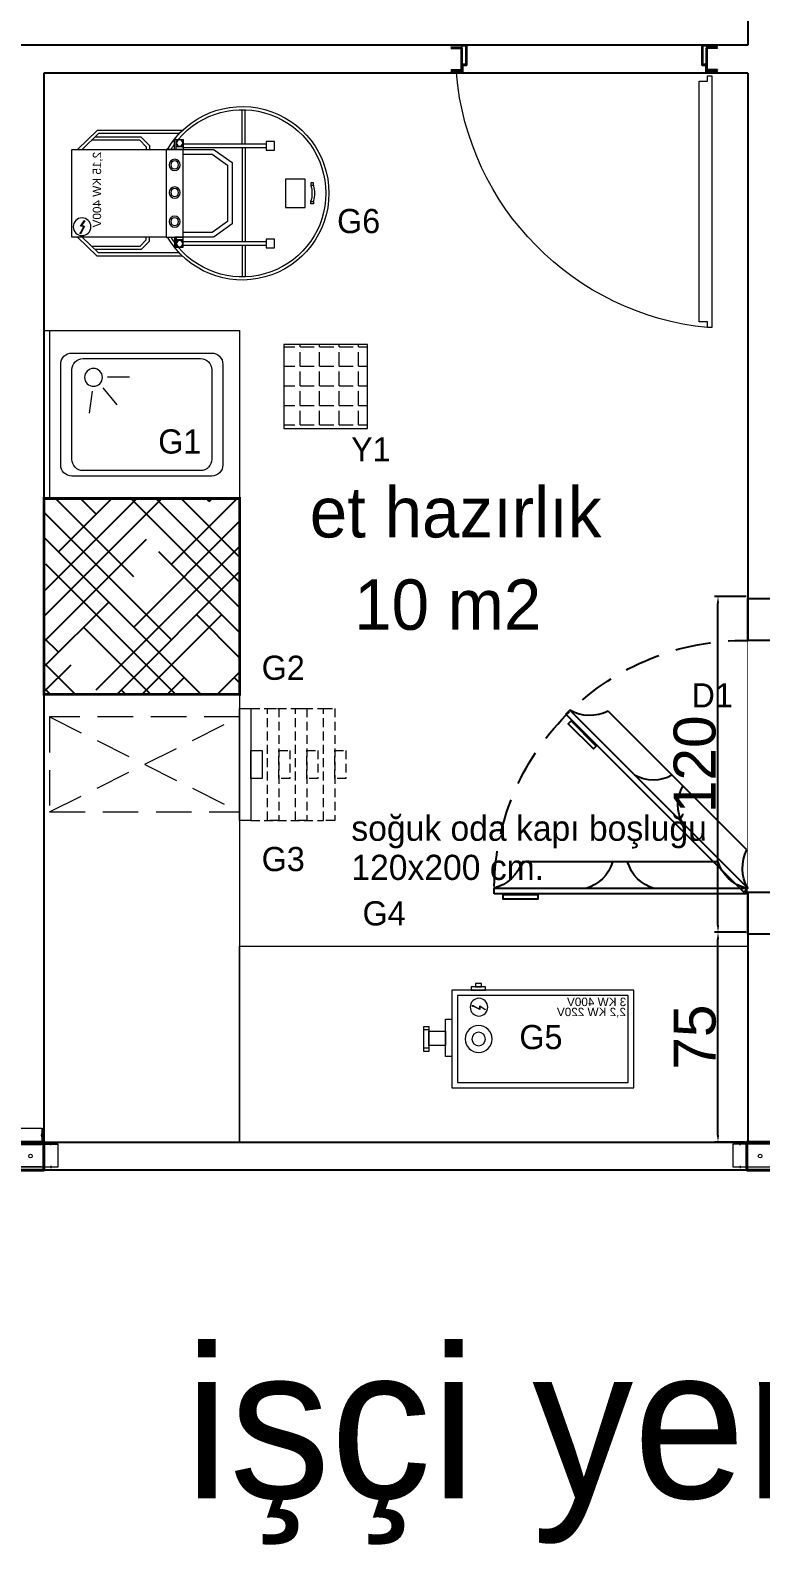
# Model space of a CAD drawing. Header units: millimetres. Extents: x 65390 to 71510, y 46362 to 50796.
# Drawn here: x 69476 to 69737, y 48214 to 48755 of the extents above; entities that cross this region are included whole.
import ezdxf
from ezdxf.enums import TextEntityAlignment as Align

# ---------------------------------------------------------------- set-up
doc = ezdxf.new("R2010")
doc.units = ezdxf.units.MM
doc.set_wipeout_variables(frame=1)
doc.linetypes.add('DASHED', pattern=[19.05, 12.7, -6.35])
doc.linetypes.add('HIDDEN2', pattern=[4.7625, 3.175, -1.5875])
for name, color, linetype in [('BİRLEŞİM ELEMANLARI', 4, 'Continuous'), ('DIŞ PANEL', 21, 'Continuous'), ('Kıtc-002 Çizgi', 7, 'Continuous'), ('Kıtc-014 Elk Tes İşaretler', 1, 'Continuous'), ('Kıtc-034 Soğuk Oda', 1, 'Continuous'), ('ODP', 110, 'Continuous'), ('set altı dolap', 92, 'Continuous')]:
    doc.layers.add(name, color=color, linetype=linetype)
for name, color, linetype, lineweight in [('IC KAPILI 1050', 140, 'Continuous', 0), ('MIM_Sel_Tezgah', 251, 'Continuous', 9), ('MIM_Sktürk', 251, 'Continuous', 9), ('WALL INTERNAL', 7, 'Continuous', 50)]:
    doc.layers.add(name, color=color, linetype=linetype, lineweight=lineweight)
doc.styles.get("Standard").update_dxf_attribs({"font": 'arial.ttf'})
doc.styles.add('TAKSİM', font='GOTHIC.TTF', dxfattribs={"height": 20})
doc.dimstyles.new('ISO-25', dxfattribs={"dimtxt": 15, "dimasz": 2.5, "dimexe": 1.25, "dimexo": 0.625, "dimtad": 1, "dimtxsty": 'Standard', "dimcen": 2.5, "dimadec": 0, "dimazin": 0, "dimtfac": 1, "dimtmove": 0, "dimatfit": 3, "dimfxl": 1, "dimarcsym": 0})

# ---------------------------------------------------------------- blocks, each defined once
blk = doc.blocks.new('DIŞ ÜÇLÜ KEP 80-80')
at = {"lineweight": 40, "elevation": 1364.1}
blk.add_lwpolyline([(48, 62), (48, -38), (-48, -38), (-48, 62)], close=True, dxfattribs=at)
at = {"layer": 'BİRLEŞİM ELEMANLARI', "color": 6, "lineweight": 20}
for p, q in [((-73, 47, 1364.1), (-73, 55, 1364.1)), ((73, 47, 1364.1), (73, 55, 1364.1)), ((-38.8, 50, 1364.1), (-98, 50, 1364.1)), ((-79.5, 50, 1364.1), (-79.5, 52, 1364.1)), ((-66.5, 50, 1364.1), (-66.5, 52, 1364.1)), ((-38.8, 50, 1364.1), (98, 50, 1364.1)), ((66.5, 50, 1364.1), (66.5, 52, 1364.1)), ((79.5, 50, 1364.1), (79.5, 52, 1364.1)), ((-98, -30, 1364.1), (-38.8, -30, 1364.1)), ((-79.5, -30, 1364.1), (-79.5, -32, 1364.1)), ((-73, -27, 1364.1), (-73, -35, 1364.1)), ((-66.5, -30, 1364.1), (-66.5, -32, 1364.1)), ((-40, -88, 1364.1), (-40, -32, 1364.1)), ((98, -30, 1364.1), (-38.8, -30, 1364.1)), ((40, -88, 1364.1), (40, -32, 1364.1)), ((66.5, -30, 1364.1), (66.5, -32, 1364.1)), ((73, -27, 1364.1), (73, -35, 1364.1)), ((79.5, -30, 1364.1), (79.5, -32, 1364.1)), ((-37, -63, 1364.1), (-45, -63, 1364.1)), ((-40, -56.5, 1364.1), (-42, -56.5, 1364.1)), ((-40, -69.5, 1364.1), (-42, -69.5, 1364.1)), ((-40, -57, 1364.1), (-40, -69, 1364.1)), ((37, -63, 1364.1), (45, -63, 1364.1)), ((40, -56.5, 1364.1), (42, -56.5, 1364.1)), ((40, -57, 1364.1), (40, -69, 1364.1)), ((40, -69.5, 1364.1), (42, -69.5, 1364.1))]:
    blk.add_line(p, q, dxfattribs=at)
at = {"layer": 'BİRLEŞİM ELEMANLARI', "color": 6, "lineweight": 20, "elevation": 1364.1}
for points in [[(-98, -32), (-98, 52)], [(-98, 52), (98, 52), (98, -32), (-98, -32)]]:
    blk.add_lwpolyline(points, dxfattribs=at)
blk.add_lwpolyline([(-42, -32), (42, -32), (42, -88), (-42, -88)], close=True, dxfattribs=at)
at = {"layer": 'BİRLEŞİM ELEMANLARI', "color": 6, "lineweight": 20}
blk.add_circle((0, 12, 1364.1), 6.5, dxfattribs=at)
blk = doc.blocks.new('DIŞ İKİLİ KEP 80-80')
at = {"lineweight": 40}
blk.add_lwpolyline([(47.5, 62), (47.5, -38), (-48.5, -38), (-48.5, 62)], close=True, dxfattribs=at)
at = {"layer": 'BİRLEŞİM ELEMANLARI', "color": 6, "lineweight": 20}
for p, q in [((-73, 47), (-73, 55)), ((72, 47), (72, 55)), ((97, 50), (-98, 50)), ((-79.5, 50), (-79.5, 52)), ((-66.5, 50), (-66.5, 52)), ((65.5, 50), (65.5, 52)), ((78.5, 50), (78.5, 52)), ((-98, -30), (97, -30)), ((-79.5, -30), (-79.5, -32)), ((-73, -27), (-73, -35)), ((-66.5, -30), (-66.5, -32)), ((65.5, -30), (65.5, -32)), ((72, -27), (72, -35)), ((78.5, -30), (78.5, -32))]:
    blk.add_line(p, q, dxfattribs=at)
for points in [[(-98, -32), (-98, 52)], [(-98, 52), (97, 52), (97, -32), (-98, -32)]]:
    blk.add_lwpolyline(points, dxfattribs=at)
blk.add_circle((0, 12), 6.5, dxfattribs=at)
blk = doc.blocks.new('DIŞ-DOLU-2514-G-B-(80)')
at = {"layer": 'DIŞ PANEL'}
blk.add_lwpolyline([(0, 100), (2514, 100), (2514, 0), (0, 0)], close=True, dxfattribs=at)
blk = doc.blocks.new('A$C60E3056A')
at = {"layer": 'Kıtc-034 Soğuk Oda', "color": 3}
blk.add_line((13.32, 80.05), (13.32, 9.95), dxfattribs=at)
for points in [[(1.83, 0), (3.83, 0), (3.83, 90), (1.83, 90)], [(1.44, 3.03), (0, 3.03), (0, 15.75), (1.44, 15.75)]]:
    blk.add_lwpolyline(points, close=True, dxfattribs=at)
for centre, radius, start, end in [((17.93, 93.95), 14.65, 195.6381, 251.6489), ((17.17, 61.16), 14, 196.3254, 253.6365), ((17.17, 28.84), 14, 106.3635, 163.6746), ((17.93, -3.95), 14.65, 108.3511, 164.3619)]:
    blk.add_arc(centre, radius, start, end, dxfattribs=at)
blk = doc.blocks.new('A$C4A7C2E03')
at = {"layer": 'Kıtc-034 Soğuk Oda', "color": 254}
blk.add_line((80.05, 0), (9.95, 0), dxfattribs=at)
for points in [[(0, 11.49), (0, 9.49), (90, 9.49), (90, 11.49)], [(3.03, 11.89), (3.03, 13.32), (15.75, 13.32), (15.75, 11.89)]]:
    blk.add_lwpolyline(points, close=True, dxfattribs=at)
for centre, radius, start, end in [((-3.95, -4.61), 14.65, 18.3511, 74.3619), ((28.84, -3.84), 14, 16.3635, 73.6746), ((61.16, -3.84), 14, 106.3254, 163.6365), ((93.95, -4.61), 14.65, 105.6381, 161.6489)]:
    blk.add_arc(centre, radius, start, end, dxfattribs=at)
blk = doc.blocks.new('A$C65962AFD')
at = {"color": 3}
blk.add_wipeout([(90.69, 105), (90.69, 15), (100.69, 15), (100.69, 105)], dxfattribs=at).dxf.layer = 'Kıtc-034 Soğuk Oda'
at = {"layer": 'Kıtc-002 Çizgi', "color": 254, "linetype": 'DASHED'}
blk.add_arc((89.46, 104.46), 89.47, 180.9342, 270.7837, dxfattribs=at)
at = {"layer": 'Kıtc-034 Soğuk Oda'}
for points in [[(100.69, 105), (100.69, 120), (90.69, 120), (90.69, 105)], [(100.69, 0), (100.69, 15), (90.69, 15), (90.69, 0)]]:
    blk.add_lwpolyline(points, close=True, dxfattribs=at)
at = {"layer": 'Kıtc-002 Çizgi'}
blk.add_blockref('A$C4A7C2E03', (0, 94.09), dxfattribs=at)
at = {"layer": 'Kıtc-002 Çizgi', "rotation": 315}
blk.add_blockref('A$C60E3056A', (24.34, 42.65), dxfattribs=at)
blk = doc.blocks.new('A$C45FF6976')
at = {"color": 7}
for p, q in [((91.66, 91.55), (92.46, 91.55)), ((101.26, 91.55), (100.46, 91.55)), ((91.66, 4.05, 0), (92.46, 4.05, 0)), ((101.26, 4.05, 0), (100.46, 4.05, 0))]:
    blk.add_line(p, q, dxfattribs=at)
at = {"layer": 'IC KAPILI 1050', "color": 2}
for p, q in [((90.51, 93.4), (0.48, 93.4)), ((0.48, 93.4), (0.48, 91.9)), ((0.48, 91.9), (2.48, 91.9)), ((2.48, 91.9), (2.48, 88.9)), ((2.48, 88.9), (88.51, 88.9))]:
    blk.add_line(p, q, dxfattribs=at)
at = {"layer": 'IC KAPILI 1050'}
for p, q in [((90.51, 91.9), (90.51, 93.4)), ((88.51, 88.9), (88.51, 91.9)), ((88.51, 91.9), (90.51, 91.9))]:
    blk.add_line(p, q, dxfattribs=at)
at = {"layer": 'IC KAPILI 1050', "color": 2}
blk.add_arc((100.05, 101.74, 0), 100.05, 185.6429, 265.1027, dxfattribs=at)
at = {"layer": 'ODP', "color": 3}
for p, q in [((92.46, 95.4), (92.46, 91.55, -4)), ((92.46, 91.55), (92.46, 95.4)), ((92.61, 95.4, -4), (92.46, 95.4)), ((92.61, 95.4), (92.61, 91.7)), ((100.31, 95.4, -4), (100.46, 95.4)), ((100.31, 95.4), (100.31, 91.7)), ((100.46, 95.4), (100.46, 91.55, -4)), ((92.46, 91.55), (100.46, 91.55, -4)), ((100.46, 91.55, -4), (92.46, 91.55)), ((92.61, 91.7), (100.31, 91.7)), ((92.46, 4.05, 0), (92.46, 0.2, 0)), ((92.46, 0.2, 0), (92.46, 4.05, -4)), ((92.46, 4.05, 0), (100.46, 4.05, -4)), ((100.46, 4.05, -4), (92.46, 4.05, 0)), ((92.61, 0.2, -4), (92.46, 0.2, 0)), ((92.61, 3.9, 0), (100.31, 3.9, 0)), ((92.61, 0.2, 0), (92.61, 3.9, 0)), ((100.31, 0.2, 0), (100.31, 3.9, 0)), ((100.31, 0.2, -4), (100.46, 0.2, 0)), ((100.46, 0.2, 0), (100.46, 4.05, -4))]:
    blk.add_line(p, q, dxfattribs=at)
at = {"layer": 'ODP', "color": 3, "lineweight": 30}
for p, q in [((91.51, 0, 0), (91.66, 0, 0)), ((101.41, 0, 0), (101.26, 0, 0))]:
    blk.add_line(p, q, dxfattribs=at)
for points in [[(91.51, 95.6), (91.51, 91.4), (94.31, 91.4), (94.31, 89.9), (101.41, 89.9), (101.41, 95.6)], [(101.26, 95.6), (101.26, 90.05), (94.46, 90.05), (94.46, 91.55), (91.66, 91.55), (91.66, 95.6)]]:
    blk.add_lwpolyline(points, dxfattribs=at)
at = {"layer": 'ODP', "color": 3, "lineweight": 30, "elevation": 0}
for points in [[(91.51, 0), (91.51, 4.2), (94.31, 4.2), (94.31, 5.7), (101.41, 5.7), (101.41, 0)], [(101.26, 0), (101.26, 5.55), (94.46, 5.55), (94.46, 4.05), (91.66, 4.05), (91.66, 0)]]:
    blk.add_lwpolyline(points, dxfattribs=at)
blk = doc.blocks.new('A$C16284146')
at = {"layer": 'MIM_Sktürk'}
for p, q in [((20.43, 48.95), (26.53, 43.94)), ((21.66, 52.76), (29.47, 53.87)), ((16.52, 47.29), (16.52, 39.4))]:
    blk.add_line(p, q, dxfattribs=at)
for points in [[(0, 0), (60, 0), (60, 70), (0, 70)], [(0, 68), (60, 68), (60, 70), (0, 70)]]:
    blk.add_lwpolyline(points, close=True, dxfattribs=at)
for points in [[(12, 6), (48, 6, 0.414214), (52, 10), (52, 60, 0.414214), (48, 64), (12, 64, 0.414214), (8, 60), (8, 10, 0.414214)], [(14, 10), (46, 10, 0.414214), (50, 14), (50, 56, 0.414214), (46, 60), (14, 60, 0.414214), (10, 56), (10, 14, 0.414214)]]:
    blk.add_lwpolyline(points, format="xyb", close=True, dxfattribs=at)
blk.add_circle((16.71, 52.26), 3.19, dxfattribs=at)
blk = doc.blocks.new('A$C29431E44')
at = {"layer": 'Kıtc-014 Elk Tes İşaretler', "linetype": 'Continuous', "lineweight": 0}
for p, q in [((2.9, 3.66), (0.96, 2.3)), ((0.96, 2.3), (1, 2.21)), ((1, 2.21), (2.81, 3.48)), ((2.81, 3.48), (2.9, 2.31)), ((3, 2.49), (2.9, 3.66)), ((2.9, 2.31), (5.24, 3.52)), ((5.18, 3.62), (3, 2.49)), ((5.66, 3.81), (5.09, 3.77)), ((5.09, 3.77), (5.17, 3.64)), ((5.17, 3.64), (5.34, 3.36)), ((5.24, 3.52), (5.19, 3.62)), ((5.34, 3.36), (5.66, 3.81))]:
    blk.add_line(p, q, dxfattribs=at)
blk.add_circle((3.16, 3.16), 3.16, dxfattribs=at)
blk = doc.blocks.new('A$C4F103F4E')
at = {"layer": 'MIM_Sktürk'}
for p, q in [((10.86, 67.1), (10.86, 83.65)), ((11.96, 67.56), (11.96, 84.79)), ((49.9, 67.56), (49.9, 84.79)), ((51, 67.1), (51, 83.65)), ((13.85, 64.1), (10.86, 67.1)), ((14.31, 65.21), (11.96, 67.56)), ((14.31, 65.21), (15.25, 65.21)), ((47.55, 65.21), (46.61, 65.21)), ((47.55, 65.21), (49.9, 67.56)), ((48.01, 64.1), (51, 67.1)), ((13.85, 64.1), (15.25, 64.1)), ((48.01, 64.1), (46.61, 64.1)), ((14.24, 54.53), (14.24, 52)), ((15.25, 58.12), (15.25, 52)), ((14.7, 30.9), (48.17, 30.9)), ((14.7, 29.8), (48.17, 29.8)), ((49.59, 30.9), (60.82, 30.9)), ((49.59, 29.8), (60.8, 29.8)), ((27.99, 6.35), (28.29, 6.31)), ((27.99, 5.46), (28.29, 5.42)), ((33.87, 6.35), (33.57, 6.31)), ((33.87, 5.46), (33.57, 5.42))]:
    blk.add_line(p, q, dxfattribs=at)
for points in [[(8.48, 52.28), (8.48, 82.8), (15.25, 89.77)], [(9.59, 53.39), (9.59, 82.35), (15.25, 88.18)], [(53.38, 52.28), (53.38, 82.8), (46.61, 89.77)], [(52.27, 53.39), (52.27, 82.35), (46.61, 88.18)], [(15.25, 52), (15.25, 41.33), (15.39, 40.92), (19.97, 34.53), (20.42, 34.51), (41.44, 34.51), (41.89, 34.53), (46.47, 40.92), (46.61, 41.33), (46.61, 52)], [(16.91, 52), (16.91, 41.64), (20.84, 36.17), (41.02, 36.17), (44.95, 41.64), (44.95, 52)]]:
    blk.add_lwpolyline(points, dxfattribs=at)
for points in [[(15.25, 58.12), (46.61, 58.12), (46.61, 91.9), (15.25, 91.9)], [(11.71, 55.19), (15.25, 55.19), (15.25, 54.53), (11.71, 54.53)], [(14.24, 54.53), (11.71, 54.53), (11.71, 52), (14.24, 52)], [(15.25, 54.53), (14.24, 54.53), (14.24, 52), (15.25, 52)], [(15.25, 58.12), (46.61, 58.12), (46.61, 52), (15.25, 52)], [(46.61, 55.16), (50.15, 55.16), (50.15, 54.51), (46.61, 54.51)], [(47.62, 51.98), (46.61, 51.98), (46.61, 54.51), (47.62, 54.51)], [(47.62, 54.51), (50.15, 54.51), (50.15, 51.98), (47.62, 51.98)], [(13.28, 22.38), (14.7, 22.38), (14.7, 52), (13.28, 52)], [(48.17, 22.35), (49.59, 22.35), (49.59, 51.98), (48.17, 51.98)], [(12.47, 22.38), (15.51, 22.38), (15.51, 19.34), (12.47, 19.34)], [(47.37, 22.35), (50.4, 22.35), (50.4, 19.32), (47.37, 19.32)], [(25.87, 15.48), (35.99, 15.48), (35.99, 8.4), (25.87, 8.4)], [(27.19, 6.35), (27.99, 6.35), (27.99, 5.46), (27.19, 5.46)], [(34.67, 6.35), (33.87, 6.35), (33.87, 5.46), (34.67, 5.46)]]:
    blk.add_lwpolyline(points, close=True, dxfattribs=at)
for centre, radius in [((12.94, 53.29), 1.11), ((20.79, 55.06), 2.01), ((20.79, 55.06), 1.41), ((30.67, 55.06), 2.01), ((30.67, 55.06), 1.41), ((41.07, 55.06), 2.01), ((41.07, 55.06), 1.41), ((48.92, 53.29), 1.11)]:
    blk.add_circle(centre, radius, dxfattribs=at)
for centre, radius, start, end in [((30.93, 30.9), 31, 120.3785, 59.6215), ((30.93, 30.9), 29.89, 121.6305, 125.664), ((30.93, 30.9), 29.89, 54.2494, 58.3695), ((30.93, 30.9), 29.89, 130.0055, 49.9945), ((30.93, 15.88), 9.93, 254.5778, 285.4222), ((30.93, 14.99), 9.93, 254.5778, 285.4222)]:
    blk.add_arc(centre, radius, start, end, dxfattribs=at)
for points, knots in [([(1.36, 30.9), (1.28, 30.9), (1.17, 30.9), (1.07, 30.9), (1.04, 30.9)], [0, 0, 0, 0, 0.1306613, 0.1926211, 0.1926211, 0.1926211, 0.1926211]), ([(1.36, 30.9), (1.28, 30.9), (1.17, 30.9), (1.07, 30.9), (1.04, 30.9)], [0, 0, 0, 0, 0.1306613, 0.1926211, 0.1926211, 0.1926211, 0.1926211]), ([(13.28, 30.9), (12.94, 30.9), (12.61, 30.9), (12.27, 30.9), (11.55, 30.9), (9.85, 30.9), (7.18, 30.9), (4.26, 30.9), (2.33, 30.9), (1.36, 30.9)], [-0.091879, -0.091879, -0.091879, -0.091879, 0, 0, 0, 0.196291, 0.46418, 0.732097, 1, 1, 1, 1]), ([(13.28, 30.9), (12.94, 30.9), (12.61, 30.9), (12.27, 30.9), (11.55, 30.9), (9.85, 30.9), (7.18, 30.9), (4.26, 30.9), (2.33, 30.9), (1.36, 30.9)], [-0.091879, -0.091879, -0.091879, -0.091879, 0, 0, 0, 0.196291, 0.46418, 0.732097, 1, 1, 1, 1]), ([(13.28, 29.8), (13.25, 29.8), (13.22, 29.8), (13.14, 29.8), (13.08, 29.8), (12.91, 29.8), (12.8, 29.8), (12.67, 29.8), (12.65, 29.8), (12.6, 29.8), (12.57, 29.8), (12.47, 29.8), (12.4, 29.8), (12.32, 29.8), (12.3, 29.8), (12.27, 29.8), (12.26, 29.8), (12.24, 29.8), (12.23, 29.8), (12.2, 29.8), (12.18, 29.8), (12.12, 29.8), (12.08, 29.8), (11.96, 29.8), (11.89, 29.8), (11.65, 29.8), (11.49, 29.8), (11.03, 29.8), (10.71, 29.8), (10.37, 29.8), (10.35, 29.8), (10.26, 29.8), (10.21, 29.8), (10.14, 29.8), (10.13, 29.8), (10.12, 29.8), (10.11, 29.8), (10.1, 29.8), (10.09, 29.8), (10.07, 29.8), (10.05, 29.8), (10.01, 29.8), (9.98, 29.8), (9.9, 29.8), (9.84, 29.8), (9.67, 29.8), (9.56, 29.8), (9.22, 29.8), (9, 29.8), (8.32, 29.8), (7.87, 29.8), (7.37, 29.8), (7.33, 29.8), (7.26, 29.8), (7.25, 29.8), (7.22, 29.8), (7.21, 29.8), (7.19, 29.8), (7.18, 29.8), (7.16, 29.8), (7.15, 29.8), (7.13, 29.8), (7.11, 29.8), (7.06, 29.8), (7.02, 29.8), (6.92, 29.8), (6.85, 29.8), (6.64, 29.8), (6.5, 29.8), (6.09, 29.8), (5.81, 29.8), (5.51, 29.8), (5.48, 29.8), (5.4, 29.8), (5.35, 29.8), (5.18, 29.8), (5.07, 29.8), (4.75, 29.8), (4.53, 29.8), (4.3, 29.8), (4.29, 29.8), (4.26, 29.8), (4.25, 29.8), (4.23, 29.8), (4.22, 29.8), (4.18, 29.8), (4.16, 29.8), (4.09, 29.8), (4.05, 29.8), (3.92, 29.8), (3.83, 29.8), (3.56, 29.8), (3.38, 29.8), (2.85, 29.8), (2.49, 29.8), (1.88, 29.8), (1.62, 29.8), (1.36, 29.8)], [-0.091879, -0.091879, -0.091879, -0.091879, -0.084163, -0.084163, -0.068729, -0.068729, -0.037862, -0.037862, -0.033319, -0.033319, -0.024232, -0.024232, -0.006058, -0.006058, -0.000672, -0.000672, 0.001993, 0.001993, 0.004658, 0.004658, 0.009988, 0.009988, 0.020649, 0.020649, 0.04197, 0.04197, 0.084612, 0.084612, 0.169896, 0.169896, 0.17737, 0.17737, 0.192318, 0.192318, 0.194954, 0.194954, 0.196886, 0.196886, 0.198819, 0.198819, 0.202683, 0.202683, 0.210411, 0.210411, 0.225868, 0.225868, 0.256781, 0.256781, 0.318608, 0.318608, 0.442262, 0.442262, 0.455315, 0.455315, 0.459598, 0.459598, 0.462633, 0.462633, 0.465016, 0.465016, 0.4674, 0.4674, 0.472167, 0.472167, 0.481702, 0.481702, 0.500771, 0.500771, 0.538909, 0.538909, 0.615186, 0.615186, 0.622666, 0.622666, 0.637628, 0.637628, 0.667551, 0.667551, 0.727398, 0.727398, 0.731293, 0.731293, 0.734369, 0.734369, 0.737445, 0.737445, 0.743597, 0.743597, 0.755901, 0.755901, 0.780509, 0.780509, 0.829725, 0.829725, 0.928156, 0.928156, 1, 1, 1, 1])]:
    blk.add_open_spline(points, degree=3, knots=knots, dxfattribs=at)
blk.add_blockref('A$C29431E44', (39.74, 85.03), dxfattribs=at)
at = {"layer": 'MIM_Sktürk', "insert": (16.11, 84.36), "char_height": 3, "attachment_point": 1}
blk.add_mtext_dynamic_manual_height_columns('{\\f@Arial Unicode MS|b0|i0|c162|p34;2,15 KW 400V }', width=31.2688, gutter_width=50, heights=[0], dxfattribs=at)
blk = doc.blocks.new('A$C27851754')
at = {"layer": 'MIM_Sktürk', "linetype": 'DASHED'}
for p, q in [((8, 106), (42, 38)), ((42, 106), (8, 38))]:
    blk.add_line(p, q, dxfattribs=at)
at = {"layer": 'MIM_Sktürk', "linetype": 'HIDDEN2'}
for p, q in [((5, 34), (5, 8)), ((45, 34), (45, 8))]:
    blk.add_line(p, q, dxfattribs=at)
at = {"layer": 'MIM_Sktürk'}
for points in [[(0, 38), (160, 38), (160, 108), (0, 108)], [(5, 34), (45, 34), (45, 38), (5, 38)], [(20, 30), (30, 30), (30, 34), (20, 34)]]:
    blk.add_lwpolyline(points, close=True, dxfattribs=at)
at = {"layer": 'MIM_Sktürk', "linetype": 'DASHED'}
blk.add_lwpolyline([(42, 38), (8, 38), (8, 106), (42, 106)], close=True, dxfattribs=at)
at = {"layer": 'MIM_Sktürk', "linetype": 'HIDDEN2'}
for points in [[(5, 34), (45, 34), (45, 38), (5, 38)], [(20, 30), (30, 30), (30, 34), (20, 34)], [(5, 24), (45, 24), (45, 28), (5, 28)], [(20, 20), (30, 20), (30, 24), (20, 24)], [(5, 14), (45, 14), (45, 18), (5, 18)], [(20, 10), (30, 10), (30, 14), (20, 14)], [(5, 4), (45, 4), (45, 8), (5, 8)], [(20, 0), (30, 0), (30, 4), (20, 4)]]:
    blk.add_lwpolyline(points, close=True, dxfattribs=at)
blk = doc.blocks.new('A$C6160489E')
at = {"layer": 'MIM_Sktürk'}
for points in [[(0, 35), (65, 35), (65, 0), (0, 0)], [(2, 33), (63, 33), (63, 2), (2, 2)], [(52.97, 36.1), (58.08, 36.1), (58.08, 35), (52.97, 35)], [(54.48, 37.31), (56.58, 37.31), (56.58, 36.1), (54.48, 36.1)], [(75, 21.92), (73.22, 21.92), (73.22, 13.08), (75, 13.08)], [(73.22, 20.31), (67.25, 20.31), (67.25, 15.17), (73.22, 15.17)]]:
    blk.add_lwpolyline(points, close=True, dxfattribs=at)
for points in [[(67.25, 24.57), (65, 24.57)], [(65, 11.23), (67.25, 11.23), (67.25, 24.57)], [(73.22, 20.79), (75, 20.79)], [(73.22, 14.21), (75, 14.21)]]:
    blk.add_lwpolyline(points, dxfattribs=at)
for radius in [4.84, 2.42]:
    blk.add_circle((55.44, 17.5), radius, dxfattribs=at)
blk.add_blockref('A$C29431E44', (52.16, 25.72), dxfattribs=at)
at = {"layer": 'MIM_Sktürk', "char_height": 3, "attachment_point": 1}
for s, insert in [('{\\f@Arial Unicode MS|b0|i0|c162|p34;3 KW 400V }', (2.65, 32.27)), ('{\\f@Arial Unicode MS|b0|i0|c162|p34;2,2 KW 220V }', (2.76, 28.67))]:
    blk.add_mtext_dynamic_manual_height_columns(s, width=31.2688, gutter_width=50, heights=[0], dxfattribs=dict(at, insert=insert))
blk = doc.blocks.new('*D120')
at = {"color": 0, "lineweight": -2, "transparency": 16777216}
for p, q in [((69731.61, 48432.56), (69720.34, 48432.56)), ((69721.59, 48360.06), (69721.59, 48430.06)), ((69731.29, 48357.56), (69720.34, 48357.56))]:
    blk.add_line(p, q, dxfattribs=at)
at = {"color": 0, "transparency": 16777216}
for points in [[(69721.18, 48430.06), (69722.01, 48430.06), (69721.59, 48432.56)], [(69721.18, 48360.06), (69722.01, 48360.06), (69721.59, 48357.56)]]:
    blk.add_solid(points, dxfattribs=at)
at = {"layer": 'DEFPOINTS', "color": 0, "transparency": 16777216}
for p in [(69721.59, 48432.56), (69732.24, 48432.56), (69731.91, 48357.56)]:
    blk.add_point(p, dxfattribs=at)
at = {"color": 0, "transparency": 16777216, "insert": (69713.34, 48395.06), "char_height": 15, "attachment_point": 5, "rotation": 90}
blk.add_mtext('75', dxfattribs=at)
blk = doc.blocks.new('*D121')
at = {"color": 0, "lineweight": -2, "transparency": 16777216}
for p, q in [((69731.61, 48552.56), (69720.34, 48552.56)), ((69721.59, 48435.06), (69721.59, 48550.06)), ((69731.61, 48432.56), (69720.34, 48432.56))]:
    blk.add_line(p, q, dxfattribs=at)
at = {"color": 0, "transparency": 16777216}
for points in [[(69721.18, 48550.06), (69722.01, 48550.06), (69721.59, 48552.56)], [(69721.18, 48435.06), (69722.01, 48435.06), (69721.59, 48432.56)]]:
    blk.add_solid(points, dxfattribs=at)
at = {"layer": 'DEFPOINTS', "color": 0, "transparency": 16777216}
for p in [(69721.59, 48552.56), (69732.24, 48552.56), (69732.24, 48432.56)]:
    blk.add_point(p, dxfattribs=at)
at = {"color": 0, "transparency": 16777216, "insert": (69713.31, 48492.56), "char_height": 15, "attachment_point": 5, "rotation": 90}
blk.add_mtext('120', dxfattribs=at)

msp = doc.modelspace()

# ---------------------------------------------------------------- hatches: boundary and pattern name
at = {"layer": 'Kıtc-002 Çizgi'}
h = msp.add_hatch(dxfattribs=at)
h.set_pattern_fill('HOUND', color=1, scale=4, angle=45)
h.set_pattern_definition([(45, (61457.357, 37846.074), (13.4703842, 22.4506403), [101.6, -50.8]), (135, (61457.357, 37846.074), (13.4703842, -22.4506403), [101.6, -50.8])])
h.paths.add_polyline_path([(69480.512, 48587.539), (69550.512, 48587.539), (69550.512, 48517.539), (69480.512, 48517.539)])
at = {"layer": 'MIM_Sktürk'}
h = msp.add_hatch(dxfattribs=at)
h.set_pattern_fill('ANGLE', color=256)
h.set_pattern_definition([(0, (5889.8555, 4782.967), (0, 6.985), [5.08, -1.905]), (90, (5889.8555, 4782.967), (-6.985, 4e-16), [5.08, -1.905])])
h.paths.add_polyline_path([(69596.266, 48642.626), (69566.266, 48642.626), (69566.266, 48612.626), (69596.266, 48612.626)])

# ---------------------------------------------------------------- linework, layer by layer
for p, q in [((69732.238, 48869.562), (69732.238, 48749.562)), ((69732.238, 48749.562), (69470.912, 48749.562)), ((69732.238, 48739.562), (69480.512, 48739.562)), ((69480.512, 48739.562), (69480.512, 48357.562)), ((69732.238, 48739.562), (69732.238, 48357.562))]:
    msp.add_line(p, q)
at = {"layer": 'MIM_Sel_Tezgah', "lineweight": 9, "const_width": 1}
msp.add_lwpolyline([(69550.512, 48517.539), (69480.512, 48517.539), (69480.512, 48587.539), (69550.512, 48587.539)], close=True, dxfattribs=at)
at = {"layer": 'MIM_Sktürk'}
for points in [[(69566.266, 48612.626), (69596.266, 48612.626), (69596.266, 48642.626), (69566.266, 48642.626)], [(69550.512, 48427.562), (69732.238, 48427.562), (69732.238, 48357.562), (69550.512, 48357.562)]]:
    msp.add_lwpolyline(points, close=True, dxfattribs=at)

# ---------------------------------------------------------------- block references
at = {"xscale": 0.1, "yscale": 0.1, "zscale": 0.1, "rotation": 180}
for name, p in [('DIŞ ÜÇLÜ KEP 80-80', (69475.712, 48353.739, -136.413)), ('DIŞ İKİLİ KEP 80-80', (69736.662, 48353.762))]:
    msp.add_blockref(name, p, dxfattribs=at)
at = {"layer": 'Kıtc-002 Çizgi', "lineweight": -2, "xscale": -1, "rotation": 90}
msp.add_blockref('A$C4F103F4E', (69582.333, 48727.558), dxfattribs=at)
at = {"layer": 'Kıtc-002 Çizgi', "xscale": -1}
msp.add_blockref('A$C6160489E', (69691.431, 48376.891), dxfattribs=at)
at = {"layer": 'MIM_Sel_Tezgah', "lineweight": 9, "xscale": -1, "rotation": 90}
msp.add_blockref('A$C16284146', (69550.512, 48647.539), dxfattribs=at)
at = {"layer": 'MIM_Sktürk', "xscale": -1, "rotation": 270}
msp.add_blockref('A$C45FF6976', (69625.974, 48648.15), dxfattribs=at)
at = {"layer": 'set altı dolap', "xscale": -1, "rotation": 90}
msp.add_blockref('A$C27851754', (69588.512, 48517.539), dxfattribs=at)
at = {"layer": 'WALL INTERNAL', "xscale": 0.1, "yscale": 0.1, "zscale": 0.1}
msp.add_blockref('DIŞ-DOLU-2514-G-B-(80)', (69480.512, 48347.562), dxfattribs=at)

# ---------------------------------------------------------------- texts
at = {"style": 'TAKSİM'}
for s, p in [('G6', (69593.069, 48682.381)), ('G1', (69529.098, 48603.608, 0)), ('Y1', (69597.455, 48600.828)), ('G2', (69566.098, 48522.749, 0)), ('G3', (69566.098, 48454.384, 0)), ('G4', (69602.168, 48434.986, 0)), ('G5', (69658.26, 48390.767))]:
    msp.add_text(s, height=8.64, dxfattribs=at).set_placement(p, align=Align.CENTER)
for s, height, p in [('et hazırlık', 18, (69575.596, 48573.627)), ('işçi yemekhanesi', 54, (69530.796, 48230.3))]:
    msp.add_text(s, height=height, dxfattribs=at).set_placement(p)

# ---------------------------------------------------------------- next in the draw order: block references
at = {"layer": 'Kıtc-034 Soğuk Oda', "xscale": -1, "rotation": 179.999860179152}
msp.add_blockref('A$C65962AFD', (69641.55, 48551.843), dxfattribs=at)

# ---------------------------------------------------------------- next in the draw order: texts
at = {"style": 'TAKSİM'}
for s, height, p in [('10 m2', 18, (69591.481, 48540.634)), ('soğuk oda kapı boşluğu', 9, (69590.464, 48465.224)), ('120x200 cm.', 9, (69590.464, 48451.231))]:
    msp.add_text(s, height=height, dxfattribs=at).set_placement(p)
msp.add_text('D1', height=8.64, dxfattribs=at).set_placement((69719.511, 48512.883), align=Align.CENTER)

# ---------------------------------------------------------------- next in the draw order: dimensions: what is measured, and where the dimension line sits
dim = msp.add_linear_dim(base=(69721.592, 48552.562), p1=(69732.238, 48432.562), p2=(69732.238, 48552.562), angle=90, dimstyle='ISO-25', override={"dimtmove": 1})
dim.commit()
dim.dimension.update_dxf_attribs({"geometry": '*D121', "text_midpoint": (69713.309, 48492.562)})
dim = msp.add_linear_dim(base=(69721.592, 48432.562), p1=(69731.912, 48357.562), p2=(69732.238, 48432.562), angle=90, dimstyle='ISO-25')
dim.commit()
dim.dimension.update_dxf_attribs({"geometry": '*D120', "text_midpoint": (69713.339, 48395.062)})

doc.saveas('drawing.dxf')
